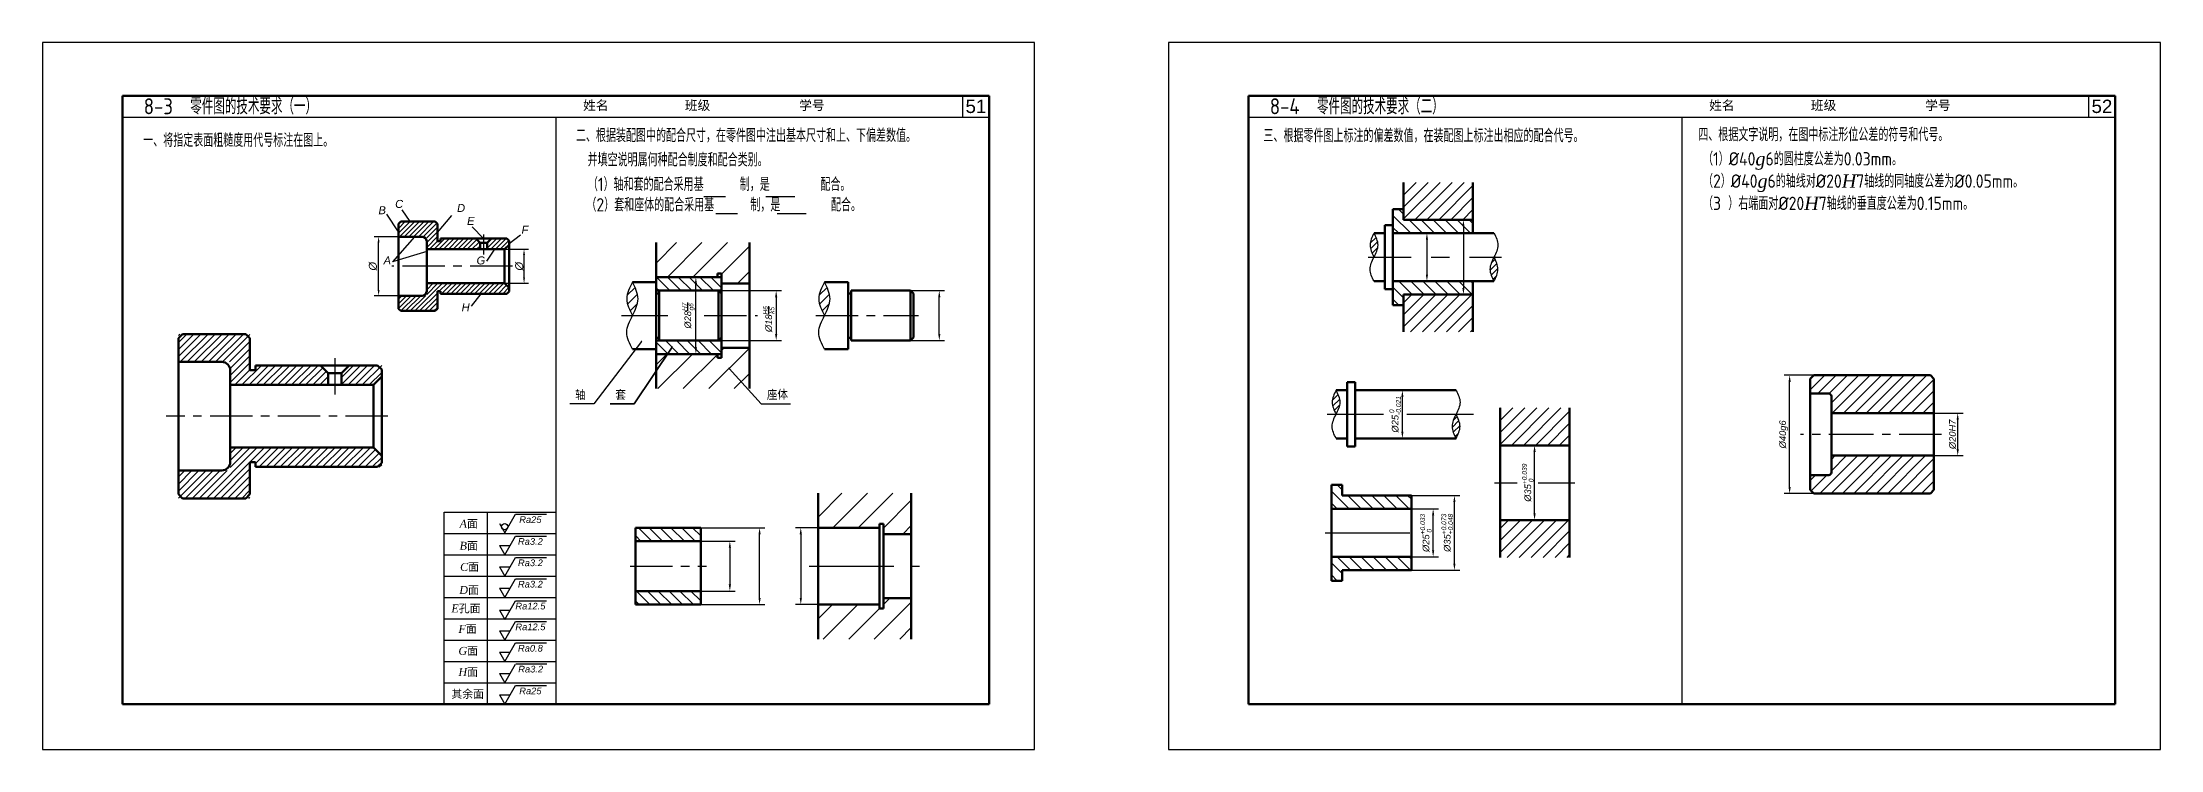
# Model space of a CAD drawing. Header units: millimetres. Extents: x 769 to 2439, y 381 to 1643.
# Drawn here: x 1645 to 2439, y 1377 to 1642 of the extents above; entities that cross this region are included whole.
import ezdxf
from ezdxf.enums import TextEntityAlignment as Align

# ---------------------------------------------------------------- set-up
doc = ezdxf.new("R2010")
doc.units = ezdxf.units.MM
doc.linetypes.add('CENTER', pattern=[50.8, 31.75, -6.35, 6.35, -6.35])
for name, color, linetype in [('14', 7, 'Continuous'), ('7标注层', 7, 'Continuous'), ('ST尺寸', 7, 'Continuous'), ('中心线', 250, 'CENTER'), ('尺寸标注', 250, 'Continuous'), ('文字', 7, 'Continuous'), ('答案细实线', 7, 'Continuous')]:
    doc.layers.add(name, color=color, linetype=linetype)
doc.layers.add('粗实线', color=7, linetype='Continuous', lineweight=50)
doc.styles.add('DIM', font='ariali.ttf')
doc.styles.add('汉字', font='gbenor.shx', dxfattribs={"height": 5, "bigfont": 'gbcbig.shx'})
doc.dimstyles.get("Standard").update_dxf_attribs({"dimtxt": 2.5, "dimasz": 2.5, "dimexe": 2, "dimexo": 0.0625, "dimgap": 0.5, "dimtad": 1, "dimdec": 0, "dimzin": 0, "dimdsep": 46, "dimtxsty": 'DIM', "dimcen": 0.09, "dimadec": 0, "dimazin": 0, "dimtfac": 1, "dimtdec": 0, "dimtofl": 0, "dimtmove": 0, "dimatfit": 3, "dimfxl": 0, "dimtolj": 1, "dimtzin": 0, "dimarcsym": 0})
doc.dimstyles.new('副本 Standard', dxfattribs={"dimtxt": 2.5, "dimasz": 2.5, "dimexe": 2, "dimexo": 0.2, "dimgap": 0.7, "dimtad": 1, "dimdec": 0, "dimlfac": 2, "dimzin": 0, "dimdsep": 46, "dimtxsty": '汉字', "dimcen": 0.09, "dimadec": 0, "dimazin": 0, "dimtfac": 1, "dimtdec": 0, "dimtofl": 0, "dimtmove": 0, "dimatfit": 0, "dimfxl": 0, "dimtolj": 1, "dimtzin": 0, "dimarcsym": 0})

# ---------------------------------------------------------------- blocks, each defined once
blk = doc.blocks.new('*D9')
at = {"layer": '7标注层', "color": 0, "lineweight": -2, "transparency": 16777216}
for p, q in [((2354.26, 1502.72), (2365.13, 1502.72)), ((2363.13, 1489.29), (2363.13, 1500.22)), ((2354.26, 1486.79), (2365.13, 1486.79))]:
    blk.add_line(p, q, dxfattribs=at)
at = {"layer": '7标注层', "color": 0, "transparency": 16777216}
for points in [[(2362.71, 1500.22), (2363.55, 1500.22), (2363.13, 1502.72)], [(2362.71, 1489.29), (2363.55, 1489.29), (2363.13, 1486.79)]]:
    blk.add_solid(points, dxfattribs=at)
at = {"layer": 'Defpoints', "color": 0, "transparency": 16777216}
for p in [(2354.2, 1502.72), (2363.13, 1502.72), (2354.2, 1486.79)]:
    blk.add_point(p, dxfattribs=at)
at = {"layer": '7标注层', "color": 0, "transparency": 16777216, "insert": (2361.21, 1494.76), "char_height": 2.5, "attachment_point": 5, "rotation": 90, "style": 'DIM'}
blk.add_mtext('\\A1;%%c20H7', dxfattribs=at)
blk = doc.blocks.new('*D10')
at = {"layer": '7标注层', "color": 0, "lineweight": -2, "transparency": 16777216}
for p, q in [((2156.05, 1511.26), (2152.93, 1511.26)), ((2154.93, 1495.76), (2154.93, 1508.76)), ((2156.05, 1493.26), (2152.93, 1493.26))]:
    blk.add_line(p, q, dxfattribs=at)
at = {"layer": '7标注层', "color": 0, "transparency": 16777216}
for points in [[(2154.51, 1508.76), (2155.35, 1508.76), (2154.93, 1511.26)], [(2154.51, 1495.76), (2155.35, 1495.76), (2154.93, 1493.26)]]:
    blk.add_solid(points, dxfattribs=at)
at = {"layer": 'Defpoints', "color": 0, "transparency": 16777216}
for p in [(2154.93, 1511.26), (2156.11, 1511.26), (2156.11, 1493.26)]:
    blk.add_point(p, dxfattribs=at)
at = {"layer": '7标注层', "color": 0, "transparency": 16777216, "insert": (2152.22, 1502.26), "char_height": 2.5, "attachment_point": 5, "rotation": 90, "style": 'DIM'}
blk.add_mtext('\\A1;%%c25{}{\\H0.7143x;\\S 0^ -0.021;}', dxfattribs=at)
blk = doc.blocks.new('*D11')
at = {"layer": '7标注层', "color": 0, "lineweight": -2, "transparency": 16777216}
for p, q in [((2158.37, 1471.86), (2176.44, 1471.86)), ((2174.44, 1446.36), (2174.44, 1469.36)), ((2158.37, 1443.86), (2176.44, 1443.86))]:
    blk.add_line(p, q, dxfattribs=at)
at = {"layer": '7标注层', "color": 0, "transparency": 16777216}
for points in [[(2174.03, 1469.36), (2174.86, 1469.36), (2174.44, 1471.86)], [(2174.03, 1446.36), (2174.86, 1446.36), (2174.44, 1443.86)]]:
    blk.add_solid(points, dxfattribs=at)
at = {"layer": 'Defpoints', "color": 0, "transparency": 16777216}
for p in [(2158.3, 1471.86), (2174.44, 1471.86), (2158.3, 1443.86)]:
    blk.add_point(p, dxfattribs=at)
at = {"layer": '7标注层', "color": 0, "transparency": 16777216, "insert": (2171.73, 1457.86), "char_height": 2.5, "attachment_point": 5, "rotation": 90, "style": 'DIM'}
blk.add_mtext('\\A1;%%c35{}{\\H0.7143x;\\S+0.073^ +0.048;}', dxfattribs=at)
blk = doc.blocks.new('*D64')
at = {"layer": '7标注层', "color": 0, "lineweight": -2, "transparency": 16777216}
for p, q in [((1897.98, 1553.65), (1888.05, 1553.65)), ((1890.05, 1527.35), (1890.05, 1551.15)), ((1891.44, 1524.85), (1888.05, 1524.85))]:
    blk.add_line(p, q, dxfattribs=at)
at = {"layer": '7标注层', "color": 0, "transparency": 16777216}
for points in [[(1889.63, 1551.15), (1890.47, 1551.15), (1890.05, 1553.65)], [(1889.63, 1527.35), (1890.47, 1527.35), (1890.05, 1524.85)]]:
    blk.add_solid(points, dxfattribs=at)
at = {"layer": 'Defpoints', "color": 0, "transparency": 16777216}
for p in [(1890.05, 1553.65), (1898.18, 1553.65), (1891.64, 1524.85)]:
    blk.add_point(p, dxfattribs=at)
at = {"layer": '7标注层', "color": 0, "transparency": 16777216, "insert": (1887.03, 1539.25), "char_height": 2.5, "attachment_point": 5, "rotation": 90, "style": 'DIM'}
blk.add_mtext('\\A1;%%C28{\\H0.7x;\\SH7/g6;}', dxfattribs=at)
blk = doc.blocks.new('*D179')
at = {"layer": '7标注层', "color": 0, "lineweight": -2, "transparency": 16777216}
for p, q in [((1898.71, 1548.61), (1922.16, 1548.61)), ((1920.16, 1546.11), (1920.16, 1532.39)), ((1898.71, 1529.89), (1922.16, 1529.89))]:
    blk.add_line(p, q, dxfattribs=at)
at = {"layer": '7标注层', "color": 0, "transparency": 16777216}
for points in [[(1919.74, 1546.11), (1920.57, 1546.11), (1920.16, 1548.61)], [(1919.74, 1532.39), (1920.57, 1532.39), (1920.16, 1529.89)]]:
    blk.add_solid(points, dxfattribs=at)
at = {"layer": 'Defpoints', "color": 0, "transparency": 16777216}
for p in [(1898.51, 1548.61), (1898.51, 1529.89), (1920.16, 1529.89)]:
    blk.add_point(p, dxfattribs=at)
at = {"layer": '7标注层', "color": 0, "transparency": 16777216, "insert": (1917.36, 1537.93), "char_height": 2.5, "attachment_point": 5, "rotation": 90, "style": 'DIM'}
blk.add_mtext('\\A1;%%C18{\\H0.7x;\\SH6/k5;}', dxfattribs=at)

msp = doc.modelspace()

# ---------------------------------------------------------------- hatches: boundary and pattern name
at = {"layer": '7标注层', "ltscale": 0.6}
h = msp.add_hatch(dxfattribs=at)
h.set_pattern_fill('ANSI31', color=256, scale=10, style=0)
h.set_pattern_definition([(45, (1668.9078, 1388.0554), (-0.8838835, 0.8838835), [])])
h.paths.add_polyline_path([(1793.145, 1574.502), (1778.546, 1574.502), (1778.546, 1568.8), (1789.12, 1568.8), (1789.12, 1564.125), (1809.116, 1564.125), (1809.116, 1566.505), (1807.519, 1568.102), (1794.27, 1568.102), (1794.27, 1567.135), (1793.145, 1567.135)])
h.paths.add_polyline_path([(1820.042, 1568.102), (1813.406, 1568.102), (1811.809, 1566.505), (1811.809, 1564.125), (1818.342, 1564.125), (1820.042, 1565.825)])
h.paths.add_polyline_path([(1820.042, 1549.675), (1818.342, 1551.375), (1789.12, 1551.375), (1789.12, 1546.7), (1778.546, 1546.7), (1778.546, 1540.998), (1793.145, 1540.998), (1793.145, 1548.366), (1794.27, 1548.366), (1794.27, 1547.399), (1820.042, 1547.399)])
h = msp.add_hatch(dxfattribs=at)
h.set_pattern_fill('_USER', color=256, scale=6.75, angle=45, style=0, pattern_type=0)
h.set_pattern_definition([(45, (-397.478, -475.003), (-4.772971, 4.772971), [])])
h.paths.add_polyline_path([(1910.099, 1566.607), (1875.138, 1566.607), (1875.138, 1553.647), (1898.178, 1553.647), (1898.178, 1555.087), (1899.618, 1555.087), (1899.618, 1551.271), (1910.099, 1551.271)])
h.paths.add_polyline_path([(1910.099, 1527.224), (1899.618, 1527.224), (1899.618, 1523.407), (1898.178, 1523.407), (1898.178, 1524.847), (1875.138, 1524.847), (1875.138, 1511.887), (1910.099, 1511.887)])
at = {"layer": '7标注层'}
h = msp.add_hatch(dxfattribs=at)
h.set_pattern_fill('ANSI31', color=256, scale=0.775047, style=0)
h.set_pattern_definition([(45, (863.5626, 1283.9196), (-1.7400304, 1.7400304), [])])
edge = h.paths.add_edge_path()
edge.add_spline(control_points=[(1866.265, 1539.247), (1867.314, 1541.346), (1869.413, 1545.544), (1867.314, 1549.742), (1866.265, 1551.842)], knot_values=[0, 0, 0, 0, 6.6378926, 13.2757852, 13.2757852, 13.2757852, 13.2757852], degree=3, periodic=0)
edge.add_spline(control_points=[(1866.265, 1551.842), (1865.215, 1549.742), (1863.116, 1545.544), (1865.215, 1541.346), (1866.265, 1539.247)], knot_values=[0, 0, 0, 0, 6.6378926, 13.2757852, 13.2757852, 13.2757852, 13.2757852], degree=3, periodic=0)
at = {"layer": '7标注层', "ltscale": 0.6}
h = msp.add_hatch(dxfattribs=at)
h.set_pattern_fill('_USER', color=256, scale=2.88, angle=135, style=0, pattern_type=0)
h.set_pattern_definition([(135, (-3958.6753, 1160.089), (-2.0364675, -2.0364675), [])])
h.paths.add_polyline_path([(1875.138, 1553.647), (1875.138, 1548.607), (1899.618, 1548.607), (1899.618, 1553.647)])
h.paths.add_polyline_path([(1899.618, 1524.847), (1899.618, 1529.887), (1875.138, 1529.887), (1875.138, 1524.847)])
h = msp.add_hatch(dxfattribs=at)
h.set_pattern_fill('ANSI31', color=256, scale=15, style=0)
h.set_pattern_definition([(45, (1668.9078, 1388.0554), (-1.325825, 1.325825), [])])
h.paths.add_polyline_path([(1722.857, 1532.354), (1696.02, 1532.354), (1696.02, 1521.872), (1715.457, 1521.872), (1715.457, 1513.279), (1752.214, 1513.279), (1752.214, 1517.654), (1749.279, 1520.589), (1724.925, 1520.589), (1724.925, 1518.811), (1722.857, 1518.811)])
h.paths.add_polyline_path([(1772.3, 1520.589), (1760.102, 1520.589), (1757.166, 1517.654), (1757.166, 1513.279), (1769.175, 1513.279), (1772.3, 1516.404)])
h.paths.add_polyline_path([(1772.3, 1486.716), (1769.175, 1489.841), (1715.457, 1489.841), (1715.457, 1481.247), (1696.02, 1481.247), (1696.02, 1470.766), (1722.857, 1470.766), (1722.857, 1484.309), (1724.925, 1484.309), (1724.925, 1482.531), (1772.3, 1482.531)])
h = msp.add_hatch(dxfattribs=at)
h.set_pattern_fill('_USER', color=256, scale=6.75, angle=45, style=0, pattern_type=0)
h.set_pattern_definition([(45, (-405.237, -514.571), (-4.772971, 4.772971), [])])
h.paths.add_polyline_path([(1970.822, 1472.746), (1935.861, 1472.746), (1935.861, 1459.786), (1958.901, 1459.786), (1958.901, 1461.226), (1960.341, 1461.226), (1960.341, 1457.41), (1970.822, 1457.41)])
h.paths.add_polyline_path([(1970.822, 1433.363), (1960.341, 1433.363), (1960.341, 1429.546), (1958.901, 1429.546), (1958.901, 1430.986), (1935.861, 1430.986), (1935.861, 1418.026), (1970.822, 1418.026)])
h = msp.add_hatch(dxfattribs=at)
h.set_pattern_fill('_USER', color=256, scale=2.88, angle=135, style=0, pattern_type=0)
h.set_pattern_definition([(135, (-405.2373, -514.5708), (-2.0364675, -2.0364675), [])])
h.paths.add_polyline_path([(1867.379, 1459.786), (1867.379, 1454.746), (1891.859, 1454.746), (1891.859, 1459.786)])
h.paths.add_polyline_path([(1891.859, 1430.986), (1891.859, 1436.026), (1867.379, 1436.026), (1867.379, 1430.986)])
at = {"layer": '答案细实线'}
h = msp.add_hatch(dxfattribs=at)
h.set_pattern_fill('ANSI31', color=256, style=0)
h.set_pattern_definition([(45, (1718.5196, 1560.662), (-2.245064, 2.245064), [])])
h.paths.add_polyline_path([(2181.384, 1589.154), (2155.384, 1589.154), (2155.384, 1575.154), (2181.384, 1575.154)])
h.paths.add_polyline_path([(2181.384, 1547.154), (2155.384, 1547.154), (2155.384, 1533.154), (2181.384, 1533.154)])
h = msp.add_hatch(dxfattribs=at)
h.set_pattern_fill('ANSI31', color=256, angle=90, style=0)
h.set_pattern_definition([(135, (1718.5196, 1560.662), (-2.245064, -2.245064), [])])
h.paths.add_polyline_path([(2181.384, 1570.154), (2181.384, 1575.154), (2155.384, 1575.154), (2155.384, 1579.154), (2151.384, 1579.154), (2151.384, 1570.154)])
h.paths.add_polyline_path([(2181.384, 1547.154), (2181.384, 1552.154), (2151.384, 1552.154), (2151.384, 1543.154), (2155.384, 1543.154), (2155.384, 1547.154)])
h = msp.add_hatch(dxfattribs=at)
h.set_pattern_fill('ANSI31', color=256, scale=0.5, style=0)
h.set_pattern_definition([(45, (1717.344, 1560.6619), (-1.122532, 1.122532), [])])
edge = h.paths.add_edge_path()
edge.add_spline(control_points=[(2144.304, 1561.154), (2145.054, 1562.654), (2146.554, 1565.654), (2145.054, 1568.654), (2144.304, 1570.154)], knot_values=[0, 0, 0, 0, 4.7434165, 9.486833, 9.486833, 9.486833, 9.486833], degree=3, periodic=0)
edge.add_spline(control_points=[(2144.304, 1570.154), (2143.554, 1568.654), (2142.054, 1565.654), (2143.554, 1562.654), (2144.304, 1561.154)], knot_values=[0, 0, 0, 0, 4.7434165, 9.486833, 9.486833, 9.486833, 9.486833], degree=3, periodic=0)
h = msp.add_hatch(dxfattribs=at)
h.set_pattern_fill('ANSI31', color=256, scale=0.5, style=0)
h.set_pattern_definition([(45, (1718.5196, 1560.6619), (-1.122532, 1.122532), [])])
edge = h.paths.add_edge_path()
edge.add_spline(control_points=[(2189.272, 1561.154), (2188.522, 1559.654), (2187.022, 1556.654), (2188.522, 1553.654), (2189.272, 1552.154)], knot_values=[0, 0, 0, 0, 4.7434165, 9.486833, 9.486833, 9.486833, 9.486833], degree=3, periodic=0)
edge.add_spline(control_points=[(2189.272, 1552.154), (2190.022, 1553.654), (2191.522, 1556.654), (2190.022, 1559.654), (2189.272, 1561.154)], knot_values=[0, 0, 0, 0, 4.7434165, 9.486833, 9.486833, 9.486833, 9.486833], degree=3, periodic=0)
at = {"layer": '答案细实线', "ltscale": 0.6}
h = msp.add_hatch(dxfattribs=at)
h.set_pattern_fill('ANSI31', color=256, scale=0.775047, style=0)
h.set_pattern_definition([(45, (935.537, 1283.9196), (-1.7400304, 1.7400304), [])])
edge = h.paths.add_edge_path()
edge.add_spline(control_points=[(1938.239, 1539.247), (1939.289, 1541.346), (1941.388, 1545.544), (1939.289, 1549.742), (1938.239, 1551.842)], knot_values=[0, 0, 0, 0, 6.6378926, 13.2757852, 13.2757852, 13.2757852, 13.2757852], degree=3, periodic=0)
edge.add_spline(control_points=[(1938.239, 1551.842), (1937.189, 1549.742), (1935.09, 1545.544), (1937.189, 1541.346), (1938.239, 1539.247)], knot_values=[0, 0, 0, 0, 6.6378926, 13.2757852, 13.2757852, 13.2757852, 13.2757852], degree=3, periodic=0)
h = msp.add_hatch(dxfattribs=at)
h.set_pattern_fill('_USER', color=256, scale=3, angle=45, style=0, pattern_type=0)
h.set_pattern_definition([(45, (-1496.397, 1355.8557), (-2.1213203, 2.1213203), [])])
h.paths.add_polyline_path([(2309.159, 1516.931), (2307.83, 1515.603), (2307.83, 1510.021), (2314.751, 1510.021, -0.4142136), (2315.751, 1509.021), (2315.751, 1502.717), (2354.198, 1502.717), (2354.198, 1515.603), (2352.87, 1516.931)])
h.paths.add_polyline_path([(2352.87, 1472.581), (2354.198, 1473.909), (2354.198, 1482.093), (2354.198, 1486.795), (2315.751, 1486.795), (2315.751, 1480.49, -0.4142136), (2314.751, 1479.49), (2307.83, 1479.49), (2307.83, 1473.909), (2309.159, 1472.581)])
at = {"layer": '答案细实线'}
h = msp.add_hatch(dxfattribs=at)
h.set_pattern_fill('ANSI31', color=256, scale=0.5, style=0)
h.set_pattern_definition([(45, (1703.1286, 1501.7711), (-1.122532, 1.122532), [])])
edge = h.paths.add_edge_path()
edge.add_spline(control_points=[(2130.089, 1502.263), (2130.839, 1503.763), (2132.339, 1506.763), (2130.839, 1509.763), (2130.089, 1511.263)], knot_values=[0, 0, 0, 0, 4.7434165, 9.486833, 9.486833, 9.486833, 9.486833], degree=3, periodic=0)
edge.add_spline(control_points=[(2130.089, 1511.263), (2129.339, 1509.763), (2127.839, 1506.763), (2129.339, 1503.763), (2130.089, 1502.263)], knot_values=[0, 0, 0, 0, 4.7434165, 9.486833, 9.486833, 9.486833, 9.486833], degree=3, periodic=0)
h = msp.add_hatch(dxfattribs=at)
h.set_pattern_fill('ANSI31', color=256, scale=0.5, style=0)
h.set_pattern_definition([(45, (1704.3042, 1501.7711), (-1.122532, 1.122532), [])])
edge = h.paths.add_edge_path()
edge.add_spline(control_points=[(2175.057, 1502.263), (2174.307, 1500.763), (2172.807, 1497.763), (2174.307, 1494.763), (2175.057, 1493.263)], knot_values=[0, 0, 0, 0, 4.7434165, 9.486833, 9.486833, 9.486833, 9.486833], degree=3, periodic=0)
edge.add_spline(control_points=[(2175.057, 1493.263), (2175.807, 1494.763), (2177.307, 1497.763), (2175.807, 1500.763), (2175.057, 1502.263)], knot_values=[0, 0, 0, 0, 4.7434165, 9.486833, 9.486833, 9.486833, 9.486833], degree=3, periodic=0)
h = msp.add_hatch(dxfattribs=at)
h.set_pattern_fill('ANSI31', color=256, style=0)
h.set_pattern_definition([(45, (1754.753, 1476.1422), (-2.245064, 2.245064), [])])
h.paths.add_polyline_path([(2217.617, 1490.635), (2217.617, 1504.635), (2191.617, 1504.635), (2191.617, 1490.635)])
h.paths.add_polyline_path([(2191.617, 1462.635), (2191.617, 1448.635), (2217.617, 1448.635), (2217.617, 1462.635)])
h = msp.add_hatch(dxfattribs=at)
h.set_pattern_fill('ANSI31', color=256, angle=90, style=0)
h.set_pattern_definition([(135, (1695.4407, 1457.3645), (-2.245064, -2.245064), [])])
h.paths.add_polyline_path([(2158.305, 1466.857), (2158.305, 1471.857), (2132.305, 1471.857), (2132.305, 1475.857), (2128.305, 1475.857), (2128.305, 1466.857)])
h.paths.add_polyline_path([(2158.305, 1443.857), (2158.305, 1448.857), (2128.305, 1448.857), (2128.305, 1439.857), (2132.305, 1439.857), (2132.305, 1443.857)])

# ---------------------------------------------------------------- linework, layer by layer
for p, q in [((1837.539, 1613.631), (1837.539, 1393.631)), ((1795.623, 1393.631), (1795.623, 1465.631)), ((1811.815, 1465.631), (1811.815, 1393.631))]:
    msp.add_line(p, q)
at = {"layer": '14'}
for p, q in [((2169.771, 1575.154), (2179.811, 1575.154)), ((2177.811, 1572.654), (2177.811, 1549.654)), ((2166.361, 1570.154), (2162.131, 1570.154)), ((2164.131, 1567.654), (2164.131, 1554.654)), ((2166.361, 1552.154), (2162.131, 1552.154)), ((2170.438, 1547.154), (2179.811, 1547.154))]:
    msp.add_line(p, q, dxfattribs=at)
for points in [[(2177.394, 1572.654), (2178.227, 1572.654), (2177.811, 1575.154)], [(2163.715, 1567.654), (2164.548, 1567.654), (2164.131, 1570.154)], [(2163.715, 1554.654), (2164.548, 1554.654), (2164.131, 1552.154)], [(2177.394, 1549.654), (2178.227, 1549.654), (2177.811, 1547.154)]]:
    msp.add_solid(points, dxfattribs=at)
at = {"layer": '7标注层'}
for p, q in [((2259.711, 1613.631), (2259.711, 1393.631)), ((1892.973, 1583.941), (1901.098, 1583.941)), ((1916.293, 1583.941), (1927.126, 1583.941)), ((1778.546, 1570.612), (1774.241, 1577.238)), ((1782.889, 1574.502), (1779.884, 1578.934)), ((1793.145, 1570.394), (1798.571, 1576.721)), ((1810.463, 1568.102), (1806.158, 1572.533)), ((1897.479, 1577.54), (1905.603, 1577.54)), ((1920.59, 1577.54), (1931.423, 1577.54)), ((1780.034, 1568.8), (1769.404, 1568.8)), ((1771.104, 1548.825), (1771.104, 1566.675)), ((1784.619, 1568.8), (1776.263, 1559.36)), ((1820.042, 1566.331), (1824.285, 1569.46)), ((1789.12, 1563.237), (1776.263, 1559.36)), ((1814.599, 1564.125), (1811.601, 1559.664)), ((1818.328, 1564.125), (1827.327, 1564.125)), ((1825.627, 1553.5), (1825.627, 1562)), ((1818.342, 1551.375), (1827.327, 1551.375)), ((1780.034, 1546.7), (1769.404, 1546.7)), ((1809.41, 1547.399), (1805.836, 1542.838)), ((1869.627, 1529.532), (1851.748, 1506.211)), ((1866.9, 1506.211), (1881.2, 1527.367)), ((1902.52, 1519.467), (1914.478, 1506.211)), ((1851.748, 1506.211), (1842.82, 1506.211)), ((1857.972, 1506.211), (1866.9, 1506.211)), ((1914.478, 1506.211), (1925.544, 1506.211))]:
    msp.add_line(p, q, dxfattribs=at)
at = {"layer": '7标注层', "ltscale": 0.6}
for p, q in [((1869.627, 1529.532), (1851.748, 1506.211)), ((1881.2, 1527.367), (1866.9, 1506.211)), ((1902.52, 1519.467), (1914.478, 1506.211)), ((2309.393, 1516.931), (2298.11, 1516.931)), ((2300.11, 1475.081), (2300.11, 1514.431)), ((1851.748, 1506.211), (1842.82, 1506.211)), ((1866.9, 1506.211), (1857.972, 1506.211)), ((1914.478, 1506.211), (1925.544, 1506.211)), ((2208.219, 1490.635), (2202.488, 1490.635)), ((2204.488, 1465.135), (2204.488, 1488.135)), ((2309.393, 1472.581), (2298.11, 1472.581)), ((2158.305, 1466.857), (2168.465, 1466.857)), ((2166.465, 1451.357), (2166.465, 1464.357)), ((2208.219, 1462.635), (2202.488, 1462.635)), ((2158.305, 1448.857), (2168.465, 1448.857))]:
    msp.add_line(p, q, dxfattribs=at)
at = {"layer": '7标注层', "const_width": 0.1}
for points in [[(1778.546, 1570.612), (1774.241, 1577.238)], [(1782.889, 1574.502), (1779.884, 1578.934)], [(1798.571, 1576.721), (1793.145, 1570.394)], [(1810.463, 1568.102), (1806.158, 1572.533)], [(1784.619, 1568.8), (1776.263, 1559.36), (1789.12, 1563.237)], [(1820.042, 1566.331), (1824.285, 1569.46)], [(1814.599, 1564.125), (1811.601, 1559.664)], [(1809.41, 1547.399), (1805.836, 1542.838)]]:
    msp.add_lwpolyline(points, dxfattribs=at)
at = {"layer": '7标注层'}
for points in [[(1866.265, 1551.842), (1864.166, 1545.544), (1866.265, 1539.247)], [(1866.265, 1539.247), (1868.364, 1545.544), (1866.265, 1551.842)], [(1866.265, 1526.653), (1864.166, 1532.95), (1866.265, 1539.247)], [(1938.239, 1526.653), (1936.14, 1532.95), (1938.239, 1539.247)]]:
    msp.add_spline(points, degree=3, dxfattribs=at)
for points in [[(1771.458, 1566.675), (1770.749, 1566.675), (1771.104, 1568.8)], [(1825.981, 1562), (1825.273, 1562), (1825.627, 1564.125)], [(1771.458, 1548.825), (1770.749, 1548.825), (1771.104, 1546.7)], [(1825.981, 1553.5), (1825.273, 1553.5), (1825.627, 1551.375)]]:
    msp.add_solid(points, dxfattribs=at)
at = {"layer": '7标注层', "ltscale": 0.6}
for points in [[(2299.694, 1514.431), (2300.527, 1514.431), (2300.11, 1516.931)], [(2204.071, 1488.135), (2204.905, 1488.135), (2204.488, 1490.635)], [(2299.694, 1475.081), (2300.527, 1475.081), (2300.11, 1472.581)], [(2166.048, 1464.357), (2166.882, 1464.357), (2166.465, 1466.857)], [(2204.071, 1465.135), (2204.905, 1465.135), (2204.488, 1462.635)], [(2166.048, 1451.357), (2166.882, 1451.357), (2166.465, 1448.857)]]:
    msp.add_solid(points, dxfattribs=at)
at = {"layer": 'ST尺寸'}
for p, q in [((1970.542, 1548.607), (1983.313, 1548.607)), ((1981.313, 1532.387), (1981.313, 1546.107)), ((1970.542, 1529.887), (1983.313, 1529.887)), ((1891.922, 1459.786), (1915.934, 1459.786)), ((1891.922, 1454.746), (1904.794, 1454.746)), ((1913.934, 1433.486), (1913.934, 1457.286)), ((1935.798, 1459.786), (1927.386, 1459.786)), ((1929.386, 1457.286), (1929.386, 1433.486)), ((1902.794, 1452.246), (1902.794, 1438.526)), ((1891.922, 1436.026), (1904.794, 1436.026)), ((1891.922, 1430.986), (1915.934, 1430.986)), ((1935.798, 1430.986), (1927.386, 1430.986))]:
    msp.add_line(p, q, dxfattribs=at)
for points in [[(1980.896, 1546.107), (1981.729, 1546.107), (1981.313, 1548.607)], [(1980.896, 1532.387), (1981.729, 1532.387), (1981.313, 1529.887)], [(1902.378, 1452.246), (1903.211, 1452.246), (1902.794, 1454.746)], [(1913.517, 1457.286), (1914.35, 1457.286), (1913.934, 1459.786)], [(1928.969, 1457.286), (1929.802, 1457.286), (1929.386, 1459.786)], [(1902.378, 1438.526), (1903.211, 1438.526), (1902.794, 1436.026)], [(1913.517, 1433.486), (1914.35, 1433.486), (1913.934, 1430.986)], [(1928.969, 1433.486), (1929.802, 1433.486), (1929.386, 1430.986)]]:
    msp.add_solid(points, dxfattribs=at)
at = {"layer": '中心线'}
for p, q in [((1810.463, 1569.586), (1810.463, 1562.191)), ((2165.672, 1561.154), (2172.594, 1561.154)), ((2180.063, 1561.154), (2192.085, 1561.154)), ((1862.149, 1539.247), (1879.595, 1539.247)), ((1754.69, 1523.316), (1754.69, 1509.723)), ((2126.685, 1502.263), (2147.825, 1502.263)), ((2156.582, 1502.263), (2181.562, 1502.263)), ((2189.435, 1476.635), (2198.027, 1476.635)), ((2125.982, 1457.857), (2159.899, 1457.857)), ((1932.481, 1445.386), (1973.908, 1445.386))]:
    msp.add_line(p, q, dxfattribs=at)
at = {"layer": '中心线', "ltscale": 0.5}
for p, q in [((1821.298, 1557.75), (1776.094, 1557.75)), ((1893.171, 1539.247), (1913.186, 1539.247)), ((1935.028, 1539.247), (1973.574, 1539.247)), ((1774.608, 1501.56), (1691.513, 1501.56)), ((2330.734, 1494.756), (2304.251, 1494.756)), ((2357.006, 1494.756), (2330.734, 1494.756)), ((1865.384, 1445.386), (1893.991, 1445.386))]:
    msp.add_line(p, q, dxfattribs=at)
at = {"layer": '中心线', "ltscale": 0.75}
msp.add_line((2142.065, 1561.154), (2158.203, 1561.154), dxfattribs=at)
at = {"layer": '中心线', "ltscale": 0.8}
msp.add_line((2205.804, 1476.635), (2219.541, 1476.635), dxfattribs=at)
at = {"layer": '答案细实线'}
for p, q in [((2017.039, 1641.631), (1645.039, 1641.631)), ((1645.039, 1641.631), (1645.039, 1376.631)), ((2017.039, 1376.631), (2017.039, 1641.631)), ((2439.211, 1641.631), (2067.211, 1641.631)), ((2067.211, 1641.631), (2067.211, 1376.631)), ((2439.211, 1376.631), (2439.211, 1641.631)), ((1990.039, 1621.631), (1990.039, 1613.631)), ((2412.211, 1621.631), (2412.211, 1613.631)), ((1675.039, 1613.631), (2000.039, 1613.631)), ((2097.211, 1613.631), (2422.211, 1613.631)), ((1795.623, 1465.631), (1837.539, 1465.631)), ((1816.375, 1461.321), (1818.396, 1457.821)), ((1818.396, 1457.821), (1822.438, 1464.821)), ((1822.438, 1464.821), (1834.016, 1464.821)), ((1795.623, 1457.631), (1837.539, 1457.631)), ((1818.396, 1449.631), (1822.438, 1456.631)), ((1822.438, 1456.631), (1834.016, 1456.631)), ((1795.623, 1449.631), (1837.539, 1449.631)), ((1816.375, 1453.131), (1818.396, 1449.631)), ((1816.375, 1453.131), (1820.417, 1453.131)), ((1818.396, 1441.631), (1822.438, 1448.631)), ((1822.438, 1448.631), (1834.016, 1448.631)), ((1795.623, 1441.631), (1837.539, 1441.631)), ((1816.375, 1445.131), (1820.417, 1445.131)), ((1816.375, 1445.131), (1818.396, 1441.631)), ((1818.396, 1433.631), (1822.438, 1440.631)), ((1822.438, 1440.631), (1834.016, 1440.631)), ((1795.623, 1433.631), (1837.539, 1433.631)), ((1816.375, 1437.131), (1818.396, 1433.631)), ((1816.375, 1437.131), (1820.417, 1437.131)), ((1818.396, 1425.417), (1822.438, 1432.417)), ((1822.438, 1432.417), (1834.016, 1432.417)), ((1795.623, 1425.631), (1837.539, 1425.631)), ((1816.375, 1428.917), (1818.396, 1425.417)), ((1816.375, 1428.917), (1820.417, 1428.917)), ((1818.396, 1417.631), (1822.438, 1424.631)), ((1822.438, 1424.631), (1834.016, 1424.631)), ((1795.623, 1417.631), (1837.539, 1417.631)), ((1816.375, 1421.131), (1818.396, 1417.631)), ((1816.375, 1421.131), (1820.417, 1421.131)), ((1818.396, 1409.631), (1822.438, 1416.631)), ((1822.438, 1416.631), (1834.016, 1416.631)), ((1795.623, 1409.631), (1837.539, 1409.631)), ((1816.375, 1413.131), (1818.396, 1409.631)), ((1816.375, 1413.131), (1820.417, 1413.131)), ((1818.396, 1401.631), (1822.438, 1408.631)), ((1822.535, 1408.799), (1834.113, 1408.799)), ((1795.623, 1401.631), (1837.539, 1401.631)), ((1816.375, 1405.131), (1820.417, 1405.131)), ((1816.375, 1405.131), (1818.396, 1401.631)), ((1818.396, 1393.631), (1822.438, 1400.631)), ((1822.438, 1400.631), (1834.016, 1400.631)), ((1816.375, 1397.131), (1818.396, 1393.631)), ((1816.375, 1397.131), (1820.417, 1397.131)), ((1645.039, 1376.631), (2017.039, 1376.631)), ((2067.211, 1376.631), (2439.211, 1376.631))]:
    msp.add_line(p, q, dxfattribs=at)
msp.add_circle((1818.396, 1460.154), 1.167, dxfattribs=at)
for points in [[(2144.304, 1570.154), (2142.804, 1565.654), (2144.304, 1561.154)], [(2144.304, 1561.154), (2145.804, 1565.654), (2144.304, 1570.154)], [(2189.272, 1570.154), (2190.772, 1565.654), (2189.272, 1561.154)], [(2144.304, 1552.154), (2142.804, 1556.654), (2144.304, 1561.154)], [(2189.272, 1561.154), (2187.772, 1556.654), (2189.272, 1552.154)], [(2189.272, 1552.154), (2190.772, 1556.654), (2189.272, 1561.154)], [(2130.089, 1511.263), (2128.589, 1506.763), (2130.089, 1502.263)], [(2130.089, 1502.263), (2131.589, 1506.763), (2130.089, 1511.263)], [(2175.057, 1511.263), (2176.557, 1506.763), (2175.057, 1502.263)], [(2130.089, 1493.263), (2128.589, 1497.763), (2130.089, 1502.263)], [(2175.057, 1502.263), (2173.557, 1497.763), (2175.057, 1493.263)], [(2175.057, 1493.263), (2176.557, 1497.763), (2175.057, 1502.263)]]:
    msp.add_spline(points, degree=3, dxfattribs=at)
at = {"layer": '答案细实线', "ltscale": 0.6}
for points in [[(1938.239, 1551.842), (1936.14, 1545.544), (1938.239, 1539.247)], [(1938.239, 1539.247), (1940.338, 1545.544), (1938.239, 1551.842)]]:
    msp.add_spline(points, degree=3, dxfattribs=at)
at = {"layer": '粗实线'}
for p, q in [((2000.039, 1621.631), (1675.039, 1621.631)), ((1675.039, 1621.631), (1675.039, 1393.631)), ((2000.039, 1393.631), (2000.039, 1621.631)), ((2422.211, 1621.631), (2097.211, 1621.631)), ((2097.211, 1621.631), (2097.211, 1393.631)), ((2422.211, 1393.631), (2422.211, 1621.631)), ((2155.384, 1589.154), (2155.384, 1575.154)), ((2181.384, 1589.154), (2181.384, 1570.154)), ((1779.396, 1574.502), (1778.546, 1573.652)), ((1778.546, 1557.75), (1778.546, 1573.652)), ((1792.295, 1574.502), (1779.396, 1574.502)), ((1792.295, 1574.502), (1793.145, 1573.652)), ((1793.145, 1567.135), (1793.145, 1573.652)), ((2148.384, 1573.154), (2151.384, 1573.154)), ((2148.384, 1573.154), (2148.384, 1549.154)), ((2151.384, 1579.154), (2155.384, 1579.154)), ((2151.384, 1579.154), (2151.384, 1570.154)), ((2155.384, 1575.154), (2181.384, 1575.154)), ((1787.42, 1568.8), (1778.546, 1568.8)), ((1789.12, 1557.75), (1789.12, 1567.1)), ((1793.145, 1567.135), (1794.27, 1567.135)), ((1794.27, 1567.135), (1794.27, 1568.102)), ((1819.192, 1568.102), (1794.27, 1568.102)), ((1809.116, 1566.505), (1807.519, 1568.102)), ((1809.116, 1566.505), (1809.116, 1564.125)), ((1809.116, 1566.505), (1811.809, 1566.505)), ((1811.809, 1566.505), (1813.406, 1568.102)), ((1811.809, 1566.505), (1811.809, 1564.125)), ((1818.342, 1564.125), (1820.042, 1565.825)), ((1819.192, 1568.102), (1820.042, 1567.252)), ((1820.042, 1557.75), (1820.042, 1567.252)), ((1875.138, 1566.607), (1875.138, 1553.647)), ((1910.099, 1511.887), (1910.099, 1566.607)), ((2144.304, 1570.154), (2148.384, 1570.154)), ((2151.384, 1570.154), (2189.272, 1570.154)), ((2151.384, 1570.154), (2151.384, 1552.154)), ((1778.546, 1557.75), (1778.546, 1541.848)), ((1818.342, 1564.125), (1789.12, 1564.125)), ((1789.12, 1557.75), (1789.12, 1548.4)), ((1818.342, 1557.75), (1818.342, 1564.125)), ((1818.342, 1557.75), (1818.342, 1551.375)), ((1820.042, 1557.75), (1820.042, 1548.249)), ((1818.342, 1551.375), (1789.12, 1551.375)), ((1818.342, 1551.375), (1820.042, 1549.675)), ((1866.265, 1551.842), (1875.138, 1551.842)), ((1875.138, 1553.647), (1899.618, 1553.647)), ((1875.138, 1553.647), (1875.138, 1548.607)), ((1898.178, 1555.087), (1898.178, 1553.647)), ((1898.178, 1555.087), (1899.618, 1555.087)), ((1899.618, 1555.087), (1899.618, 1548.607)), ((1899.618, 1551.271), (1910.099, 1551.271)), ((1938.239, 1551.842), (1947.113, 1551.842)), ((1947.113, 1551.842), (1947.113, 1526.653)), ((2144.304, 1552.154), (2148.384, 1552.154)), ((2148.384, 1549.154), (2151.384, 1549.154)), ((2151.384, 1552.154), (2151.384, 1543.154)), ((2151.384, 1552.154), (2189.272, 1552.154)), ((2181.384, 1552.154), (2181.384, 1533.154)), ((1787.42, 1546.7), (1778.546, 1546.7)), ((1778.546, 1541.848), (1779.396, 1540.998)), ((1792.295, 1540.998), (1779.396, 1540.998)), ((1792.295, 1540.998), (1793.145, 1541.848)), ((1793.145, 1548.366), (1793.145, 1541.848)), ((1793.145, 1548.366), (1794.27, 1548.366)), ((1794.27, 1548.366), (1794.27, 1547.399)), ((1819.192, 1547.399), (1794.27, 1547.399)), ((1820.042, 1548.249), (1819.192, 1547.399)), ((1875.138, 1548.607), (1899.618, 1548.607)), ((1875.138, 1548.607), (1875.138, 1529.887)), ((1875.138, 1547.514), (1876.251, 1547.514)), ((1876.251, 1548.607), (1876.251, 1529.887)), ((1898.506, 1548.607), (1899.618, 1547.494)), ((1898.506, 1548.607), (1898.506, 1529.887)), ((1899.618, 1548.607), (1899.618, 1529.887)), ((1947.113, 1547.514), (1948.226, 1547.514)), ((1948.226, 1548.607), (1970.48, 1548.607)), ((1948.226, 1548.607), (1948.226, 1529.887)), ((1970.48, 1548.607), (1971.593, 1547.494)), ((1970.48, 1548.607), (1970.48, 1529.887)), ((1971.593, 1547.494), (1971.593, 1531)), ((2151.384, 1543.154), (2155.384, 1543.154)), ((2155.384, 1547.154), (2181.384, 1547.154)), ((2155.384, 1547.154), (2155.384, 1533.154)), ((1697.583, 1532.354), (1696.02, 1530.792)), ((1696.02, 1501.56), (1696.02, 1530.792)), ((1721.295, 1532.354), (1697.583, 1532.354)), ((1721.295, 1532.354), (1722.857, 1530.792)), ((1722.857, 1518.811), (1722.857, 1530.792)), ((1866.265, 1526.653), (1875.138, 1526.653)), ((1875.138, 1530.98), (1876.251, 1530.98)), ((1875.138, 1529.887), (1899.618, 1529.887)), ((1875.138, 1529.887), (1875.138, 1524.847)), ((1875.138, 1524.847), (1899.618, 1524.847)), ((1875.138, 1524.847), (1875.138, 1511.887)), ((1898.178, 1524.847), (1898.178, 1523.407)), ((1898.506, 1529.887), (1899.618, 1531)), ((1899.618, 1529.887), (1899.618, 1523.407)), ((1899.618, 1527.224), (1910.099, 1527.224)), ((1938.239, 1526.653), (1947.113, 1526.653)), ((1947.113, 1530.98), (1948.226, 1530.98)), ((1948.226, 1529.887), (1970.48, 1529.887)), ((1970.48, 1529.887), (1971.593, 1531)), ((1712.332, 1521.872), (1696.02, 1521.872)), ((1715.457, 1501.56), (1715.457, 1518.747)), ((1722.857, 1518.811), (1724.925, 1518.811)), ((1724.925, 1518.811), (1724.925, 1520.589)), ((1770.738, 1520.589), (1724.925, 1520.589)), ((1752.214, 1517.654), (1749.279, 1520.589)), ((1752.214, 1517.654), (1757.166, 1517.654)), ((1752.214, 1517.654), (1752.214, 1513.279)), ((1757.166, 1517.654), (1760.102, 1520.589)), ((1757.166, 1517.654), (1757.166, 1513.279)), ((1770.738, 1520.589), (1772.3, 1519.026)), ((1772.3, 1501.56), (1772.3, 1519.026)), ((1898.178, 1523.407), (1899.618, 1523.407)), ((2309.159, 1516.931), (2307.83, 1515.603)), ((2352.87, 1516.931), (2309.159, 1516.931)), ((2352.87, 1516.931), (2354.198, 1515.603)), ((1769.175, 1513.279), (1715.457, 1513.279)), ((1769.175, 1513.279), (1772.3, 1516.404)), ((1769.175, 1501.56), (1769.175, 1513.279)), ((2130.089, 1511.263), (2134.168, 1511.263)), ((2134.168, 1514.263), (2137.168, 1514.263)), ((2134.168, 1514.263), (2134.168, 1490.263)), ((2137.168, 1514.263), (2137.168, 1490.263)), ((2137.168, 1511.263), (2175.057, 1511.263)), ((2307.83, 1494.756), (2307.83, 1515.603)), ((2314.751, 1510.021), (2307.83, 1510.021)), ((2315.751, 1494.756), (2315.751, 1509.021)), ((2354.198, 1482.093), (2354.198, 1515.603)), ((1696.02, 1501.56), (1696.02, 1472.328)), ((1715.457, 1501.56), (1715.457, 1484.372)), ((1769.175, 1501.56), (1769.175, 1489.841)), ((1772.3, 1501.56), (1772.3, 1484.093)), ((2191.617, 1504.635), (2191.617, 1490.635)), ((2217.617, 1504.635), (2217.617, 1485.635)), ((2354.198, 1502.717), (2315.751, 1502.717)), ((2130.089, 1493.263), (2134.168, 1493.263)), ((2137.168, 1493.263), (2175.057, 1493.263)), ((2307.83, 1494.756), (2307.83, 1473.909)), ((2315.751, 1494.756), (2315.751, 1480.49)), ((1769.175, 1489.841), (1715.457, 1489.841)), ((1769.175, 1489.841), (1772.3, 1486.716)), ((2134.168, 1490.263), (2137.168, 1490.263)), ((2191.617, 1490.934), (2191.617, 1448.635)), ((2191.617, 1490.635), (2217.617, 1490.635)), ((2217.617, 1485.635), (2217.617, 1448.635)), ((2354.198, 1486.795), (2315.751, 1486.795)), ((1712.332, 1481.247), (1696.02, 1481.247)), ((1722.857, 1484.309), (1724.925, 1484.309)), ((1722.857, 1484.309), (1722.857, 1472.328)), ((1724.925, 1484.309), (1724.925, 1482.531)), ((1770.738, 1482.531), (1724.925, 1482.531)), ((1772.3, 1484.093), (1770.738, 1482.531)), ((2314.751, 1479.49), (2307.83, 1479.49)), ((2354.198, 1482.093), (2354.198, 1473.909)), ((1696.02, 1472.328), (1697.583, 1470.766)), ((1721.295, 1470.766), (1697.583, 1470.766)), ((1721.295, 1470.766), (1722.857, 1472.328)), ((1935.861, 1472.746), (1935.861, 1459.786)), ((1970.822, 1418.026), (1970.822, 1472.746)), ((2128.305, 1475.857), (2132.305, 1475.857)), ((2128.305, 1475.857), (2128.305, 1466.857)), ((2132.305, 1475.857), (2132.305, 1471.857)), ((2132.305, 1471.857), (2158.305, 1471.857)), ((2158.305, 1471.857), (2158.305, 1448.857)), ((2307.83, 1473.909), (2309.159, 1472.581)), ((2352.87, 1472.581), (2309.159, 1472.581)), ((2352.87, 1472.581), (2354.198, 1473.909)), ((2128.305, 1466.857), (2158.305, 1466.857)), ((2128.305, 1466.857), (2128.305, 1448.857)), ((2191.617, 1462.635), (2217.617, 1462.635)), ((1867.379, 1459.786), (1891.859, 1459.786)), ((1867.379, 1459.786), (1867.379, 1436.026)), ((1867.379, 1454.746), (1891.859, 1454.746)), ((1891.859, 1459.786), (1891.859, 1436.026)), ((1935.861, 1459.786), (1958.901, 1459.786)), ((1935.861, 1459.786), (1935.861, 1436.026)), ((1958.901, 1461.226), (1960.341, 1461.226)), ((1958.901, 1461.226), (1958.901, 1430.986)), ((1960.341, 1461.226), (1960.341, 1436.026)), ((1960.341, 1457.41), (1970.822, 1457.41)), ((2128.305, 1448.857), (2158.305, 1448.857)), ((2128.305, 1448.857), (2128.305, 1439.857)), ((2158.305, 1448.857), (2158.305, 1443.857)), ((2128.305, 1439.857), (2132.305, 1439.857)), ((2132.305, 1443.857), (2158.305, 1443.857)), ((2132.305, 1443.857), (2132.305, 1439.857)), ((1867.379, 1436.026), (1867.379, 1430.986)), ((1867.379, 1436.026), (1891.859, 1436.026)), ((1867.379, 1430.986), (1891.859, 1430.986)), ((1891.859, 1436.026), (1891.859, 1430.986)), ((1935.861, 1436.026), (1935.861, 1430.986)), ((1935.861, 1430.986), (1958.901, 1430.986)), ((1935.861, 1430.986), (1935.861, 1418.026)), ((1958.901, 1430.986), (1958.901, 1429.546)), ((1958.901, 1429.546), (1960.341, 1429.546)), ((1960.341, 1436.026), (1960.341, 1429.546)), ((1960.341, 1433.363), (1970.822, 1433.363)), ((1675.039, 1393.631), (2000.039, 1393.631)), ((2097.211, 1393.631), (2422.211, 1393.631))]:
    msp.add_line(p, q, dxfattribs=at)
for centre, radius, start, end in [((1787.42, 1567.1), 1.7, 0, 90), ((1787.42, 1548.4), 1.7, 270, 0), ((1712.332, 1518.747), 3.125, 0, 90), ((2314.751, 1509.021), 1, 0, 90), ((1712.332, 1484.372), 3.125, 270, 0), ((2314.751, 1480.49), 1, 270, 0)]:
    msp.add_arc(centre, radius, start, end, dxfattribs=at)

# ---------------------------------------------------------------- texts
at = {"layer": '7标注层'}
for s, height, style, p in [('一、将指定表面粗糙度用代号标注在图上。', 5, '汉字', (1682.853, 1602.47)), ('二、根据装配图中的配合尺寸，在零件图中注出基本尺寸和上、下偏差数值。', 5, '汉字', (1845.09, 1604.254)), ('并填空说明属何种配合制度和配合类别。', 5, '汉字', (1849.462, 1595.144)), ('（1）轴和套的配合采用基     制，是       配合。', 5, '汉字', (1849.571, 1585.954)), ('C', 3, 'DIM', (1777.299, 1579.604)), ('D', 3, 'DIM', (1800.52, 1578.092)), ('（2）套和座体的配合采用基     制，是       配合。', 5, '汉字', (1849.009, 1578.277)), ('B', 3, 'DIM', (1771.049, 1577.238)), ('E', 3, 'DIM', (1804.269, 1573.227)), ('F', 3, 'DIM', (1824.677, 1569.91)), ('A', 3, 'DIM', (1772.957, 1558.435)), ('G', 3, 'DIM', (1807.821, 1558.435)), ('H', 3, 'DIM', (1802.23, 1540.881))]:
    msp.add_text(s, height=height, dxfattribs=dict(at, style=style)).set_placement(p)
at = {"layer": '7标注层', "style": '汉字'}
for s, width, p, p2 in [('轴', 1.593264, (1844.834, 1507.651), (1848.63, 1507.651)), ('套', 1.618505, (1859.846, 1507.651), (1863.831, 1507.651))]:
    msp.add_text(s, height=3.6, dxfattribs=dict(at, width=width)).set_placement(p, p2, align=Align.FIT)
at = {"layer": '7标注层', "style": '汉字', "width": 1.539085}
msp.add_text('座体', height=3.6, rotation=1.011951, dxfattribs=at).set_placement((1916.691, 1507.651), (1924.634, 1507.791), align=Align.FIT)
at = {"layer": '7标注层', "ltscale": 0.6, "style": 'DIM'}
msp.add_text('其余面', height=3, dxfattribs=at).set_placement((1798.376, 1395.981))
at = {"layer": '7标注层', "char_height": 5, "width": 136.233, "attachment_point": 1, "style": '汉字'}
for s, insert in [('三、根据零件图上标注的偏差数值，在装配图上标注出相应的配合代号。', (2102.854, 1609.196)), ('四、根据文字说明，在图中标注形位公差的符号和代号。', (2265.882, 1609.597)), ('（1）{\\Fisocp.shx|c0;%%c}40{\\fTimes New Roman|b0|i1|c0|p18;g}6的圆柱度公差为0.03mm。\\P（2）{\\Fisocp.shx|c1;%%c}40{\\fTimes New Roman|b0|i1|c134|p18;g}6的轴线对{\\Fisocp.shx|c1;%%c}20{\\fTimes New Roman|b0|i1|c0|p18;H}7轴线的同轴度公差为{\\Fisocp.shx|c1;%%c}0.05mm。 \\P（3 ）右端面对{\\Fisocp.shx|c1;%%c}20{\\fTimes New Roman|b0|i1|c0|p18;H}7轴线的垂直度公差为0.15mm。', (2267.652, 1600.493))]:
    msp.add_mtext(s, dxfattribs=dict(at, insert=insert))
at = {"layer": '7标注层', "attachment_point": 5, "rotation": 90, "style": 'DIM'}
for s, insert, char_height in [('%%c', (1768.995, 1557.75), 3), ('%%c', (1823.87, 1557.75), 3), ('\\A1;%%c40g6', (2297.886, 1494.756), 2.5)]:
    msp.add_mtext(s, dxfattribs=dict(at, insert=insert, char_height=char_height))
at = {"layer": '7标注层', "ltscale": 0.6, "char_height": 2.5, "attachment_point": 5, "rotation": 90, "style": 'DIM'}
for s, insert in [('\\A1;%%c35{}{\\H0.7143x;\\S+0.039^  0;}', (2201.951, 1476.648)), ('\\A1;%%c25{}{\\H0.7143x;\\S+0.033^  0;}', (2163.76, 1457.827))]:
    msp.add_mtext(s, dxfattribs=dict(at, insert=insert))
at = {"layer": '7标注层', "ltscale": 0.6, "char_height": 3, "attachment_point": 1, "style": 'DIM'}
for s, insert, width in [('{\\fTimes New Roman|b0|i1|c0|p18;A}面', (1801.443, 1462.733), 11.41407), ('{\\fTimes New Roman|b0|i1|c0|p18;B}面', (1801.443, 1454.492), 11.41407), ('{\\fTimes New Roman|b0|i1|c0|p18;C}面', (1801.643, 1446.588), 11.41407), ('{\\fTimes New Roman|b0|i1|c0|p18;D}面', (1801.347, 1437.936), 11.41407), ('{\\fTimes New Roman|b0|i1|c0|p18;E}孔面', (1798.376, 1431.032), 16.19185), ('{\\fTimes New Roman|b0|i1|c0|p18;F}面', (1801.027, 1423.358), 11.41407), ('{\\fTimes New Roman|b0|i1|c0|p18;G}面', (1801.027, 1415.118), 11.41407), ('{\\fTimes New Roman|b0|i1|c0|p18;H}面', (1801.027, 1407.214), 11.41407)]:
    msp.add_mtext(s, dxfattribs=dict(at, insert=insert, width=width))
at = {"layer": '尺寸标注', "color": 7, "char_height": 5, "width": 10, "attachment_point": 5}
for s, insert in [('{\\fArial|b0|i0|c0|p34;51}', (1995.039, 1617.631)), ('{\\fArial|b0|i0|c0|p34;52}', (2417.211, 1617.631))]:
    msp.add_mtext(s, dxfattribs=dict(at, insert=insert))
at = {"layer": '文字', "color": 7, "char_height": 6, "width": 313.5, "attachment_point": 4, "style": '汉字'}
for s, insert in [('  8-3  零件图的技术要求（一）', (1676.539, 1617.631)), ('  8-4  零件图的技术要求（二）', (2098.711, 1617.631))]:
    msp.add_mtext(s, dxfattribs=dict(at, insert=insert))
at = {"layer": '文字', "color": 7, "char_height": 3.5, "width": 313.5, "attachment_point": 4}
for insert in [(1843.014, 1617.859), (2265.186, 1617.859)]:
    msp.add_mtext('{\\fSimSun|b0|i0|c134|p2;  姓名            班级              学号}', dxfattribs=dict(at, insert=insert))
at = {"layer": '答案细实线', "style": 'DIM', "width": 0.711075}
for p, p2 in [((1869.411, 1529.172), (1869.843, 1529.172)), ((1880.984, 1527.007), (1881.416, 1527.007)), ((1902.304, 1519.107), (1902.736, 1519.107))]:
    msp.add_text('●', height=0.72, dxfattribs=at).set_placement(p, p2, align=Align.FIT)
at = {"layer": '答案细实线', "style": 'DIM'}
for s, p in [('Ra25', (1828.007, 1462.811)), ('Ra3.2', (1828.007, 1454.621)), ('Ra3.2', (1828.007, 1446.621)), ('Ra3.2', (1828.007, 1438.621)), ('Ra12.5', (1828.007, 1430.407)), ('Ra12.5', (1828.007, 1422.621)), ('Ra0.8', (1828.007, 1414.621)), ('Ra3.2', (1828.104, 1406.789)), ('Ra25', (1828.007, 1398.621))]:
    msp.add_text(s, height=2.5, dxfattribs=at).set_placement(p, align=Align.MIDDLE_CENTER)

# ---------------------------------------------------------------- dimensions: what is measured, and where the dimension line sits
at = {"layer": '7标注层'}
for base, p1, p2, text, picture, middle in [((1890.051, 1553.647), (1891.642, 1524.847), (1898.178, 1553.647), '%%C28{\\H0.7x;\\SH7/g6;}', '*D64', (1890.051, 1539.247)), ((1920.155, 1529.887), (1898.506, 1548.607), (1898.506, 1529.887), '%%C18{\\H0.7x;\\SH6/k5;}', '*D179', (1920.155, 1537.935))]:
    dim = msp.add_linear_dim(base=base, p1=p1, p2=p2, angle=90, text=text, dimstyle='副本 Standard', override={"dimtxsty": 'DIM'}, dxfattribs=at)
    dim.commit()
    dim.dimension.update_dxf_attribs({"geometry": picture, "text_midpoint": middle, "dimtype": 160})
for base, p1, p2, text, picture, middle in [((2154.929, 1511.263), (2156.113, 1493.263), (2156.113, 1511.263), '%%c25{}{\\H0.7143x;\\S 0^ -0.021;}', '*D10', (2154.929, 1502.263)), ((2363.129, 1502.717), (2354.198, 1486.795), (2354.198, 1502.717), '%%c20H7', '*D9', (2363.129, 1494.756))]:
    dim = msp.add_linear_dim(base=base, p1=p1, p2=p2, angle=90, text=text, dimstyle='Standard', dxfattribs=at)
    dim.commit()
    dim.dimension.update_dxf_attribs({"geometry": picture, "text_midpoint": middle, "dimtype": 160})
dim = msp.add_linear_dim(base=(2174.442, 1471.857), p1=(2158.305, 1443.857), p2=(2158.305, 1471.857), angle=90, text='%%c35{}{\\H0.7143x;\\S+0.073^ +0.048;}', dimstyle='Standard', dxfattribs=at)
dim.commit()
dim.dimension.update_dxf_attribs({"geometry": '*D11', "text_midpoint": (2171.733, 1457.857)})

doc.saveas('drawing.dxf')
